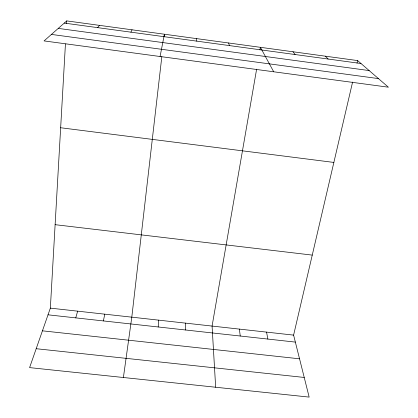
<?xml version="1.0" encoding="UTF-8"?>
<svg xmlns="http://www.w3.org/2000/svg" width="418" height="418" viewBox="0 0 418 418"><rect width="100%" height="100%" fill="white"/><g stroke="black" fill="none" stroke-linecap="round" stroke-linejoin="round"><path stroke-width="0.63" d="M185.404 329.969L185.446 323.119M352.593 82.074L293.603 335.116L309.158 397.1L29.594 367.61L50.353 308.134L65.438 43.968M66.608 23.465L66.755 20.9L357.604 60.584L388.406 87.2L44.073 40.917L66.755 20.9M158.192 326.97L158.683 320.146M161.829 56.681L131.795 317.168L123.399 377.506M164.117 36.794L164.415 34.224L160.063 56.508M256.621 69.169L212.078 326.071L215.662 387.235M259.959 49.894L260.404 47.323L273.701 71.781M103.377 320.92L104.777 314.169M357.014 63.113L357.604 60.584M75.768 317.873L77.633 311.159M130.912 32.165L132.051 29.809M97.692 27.64L99.494 25.367M36.194 348.711L304.226 377.449M42.432 330.826L299.549 358.811M50.353 308.134L293.603 335.116M48.023 314.817L295.354 342.102M55.119 224.675L312.256 255.105M60.652 127.746L333.862 162.43M64.278 23.089L360.985 63.51M58.269 28.393L369.162 70.574M51.435 34.422L378.442 78.594M325.392 56.19L328.14 59.032M292.997 51.769L295.103 54.533M228.594 42.981L229.414 45.583M266.559 332.117L267.87 339.066M239.383 329.102L240.245 336.02M196.596 38.618L196.773 41.136"/></g></svg>
